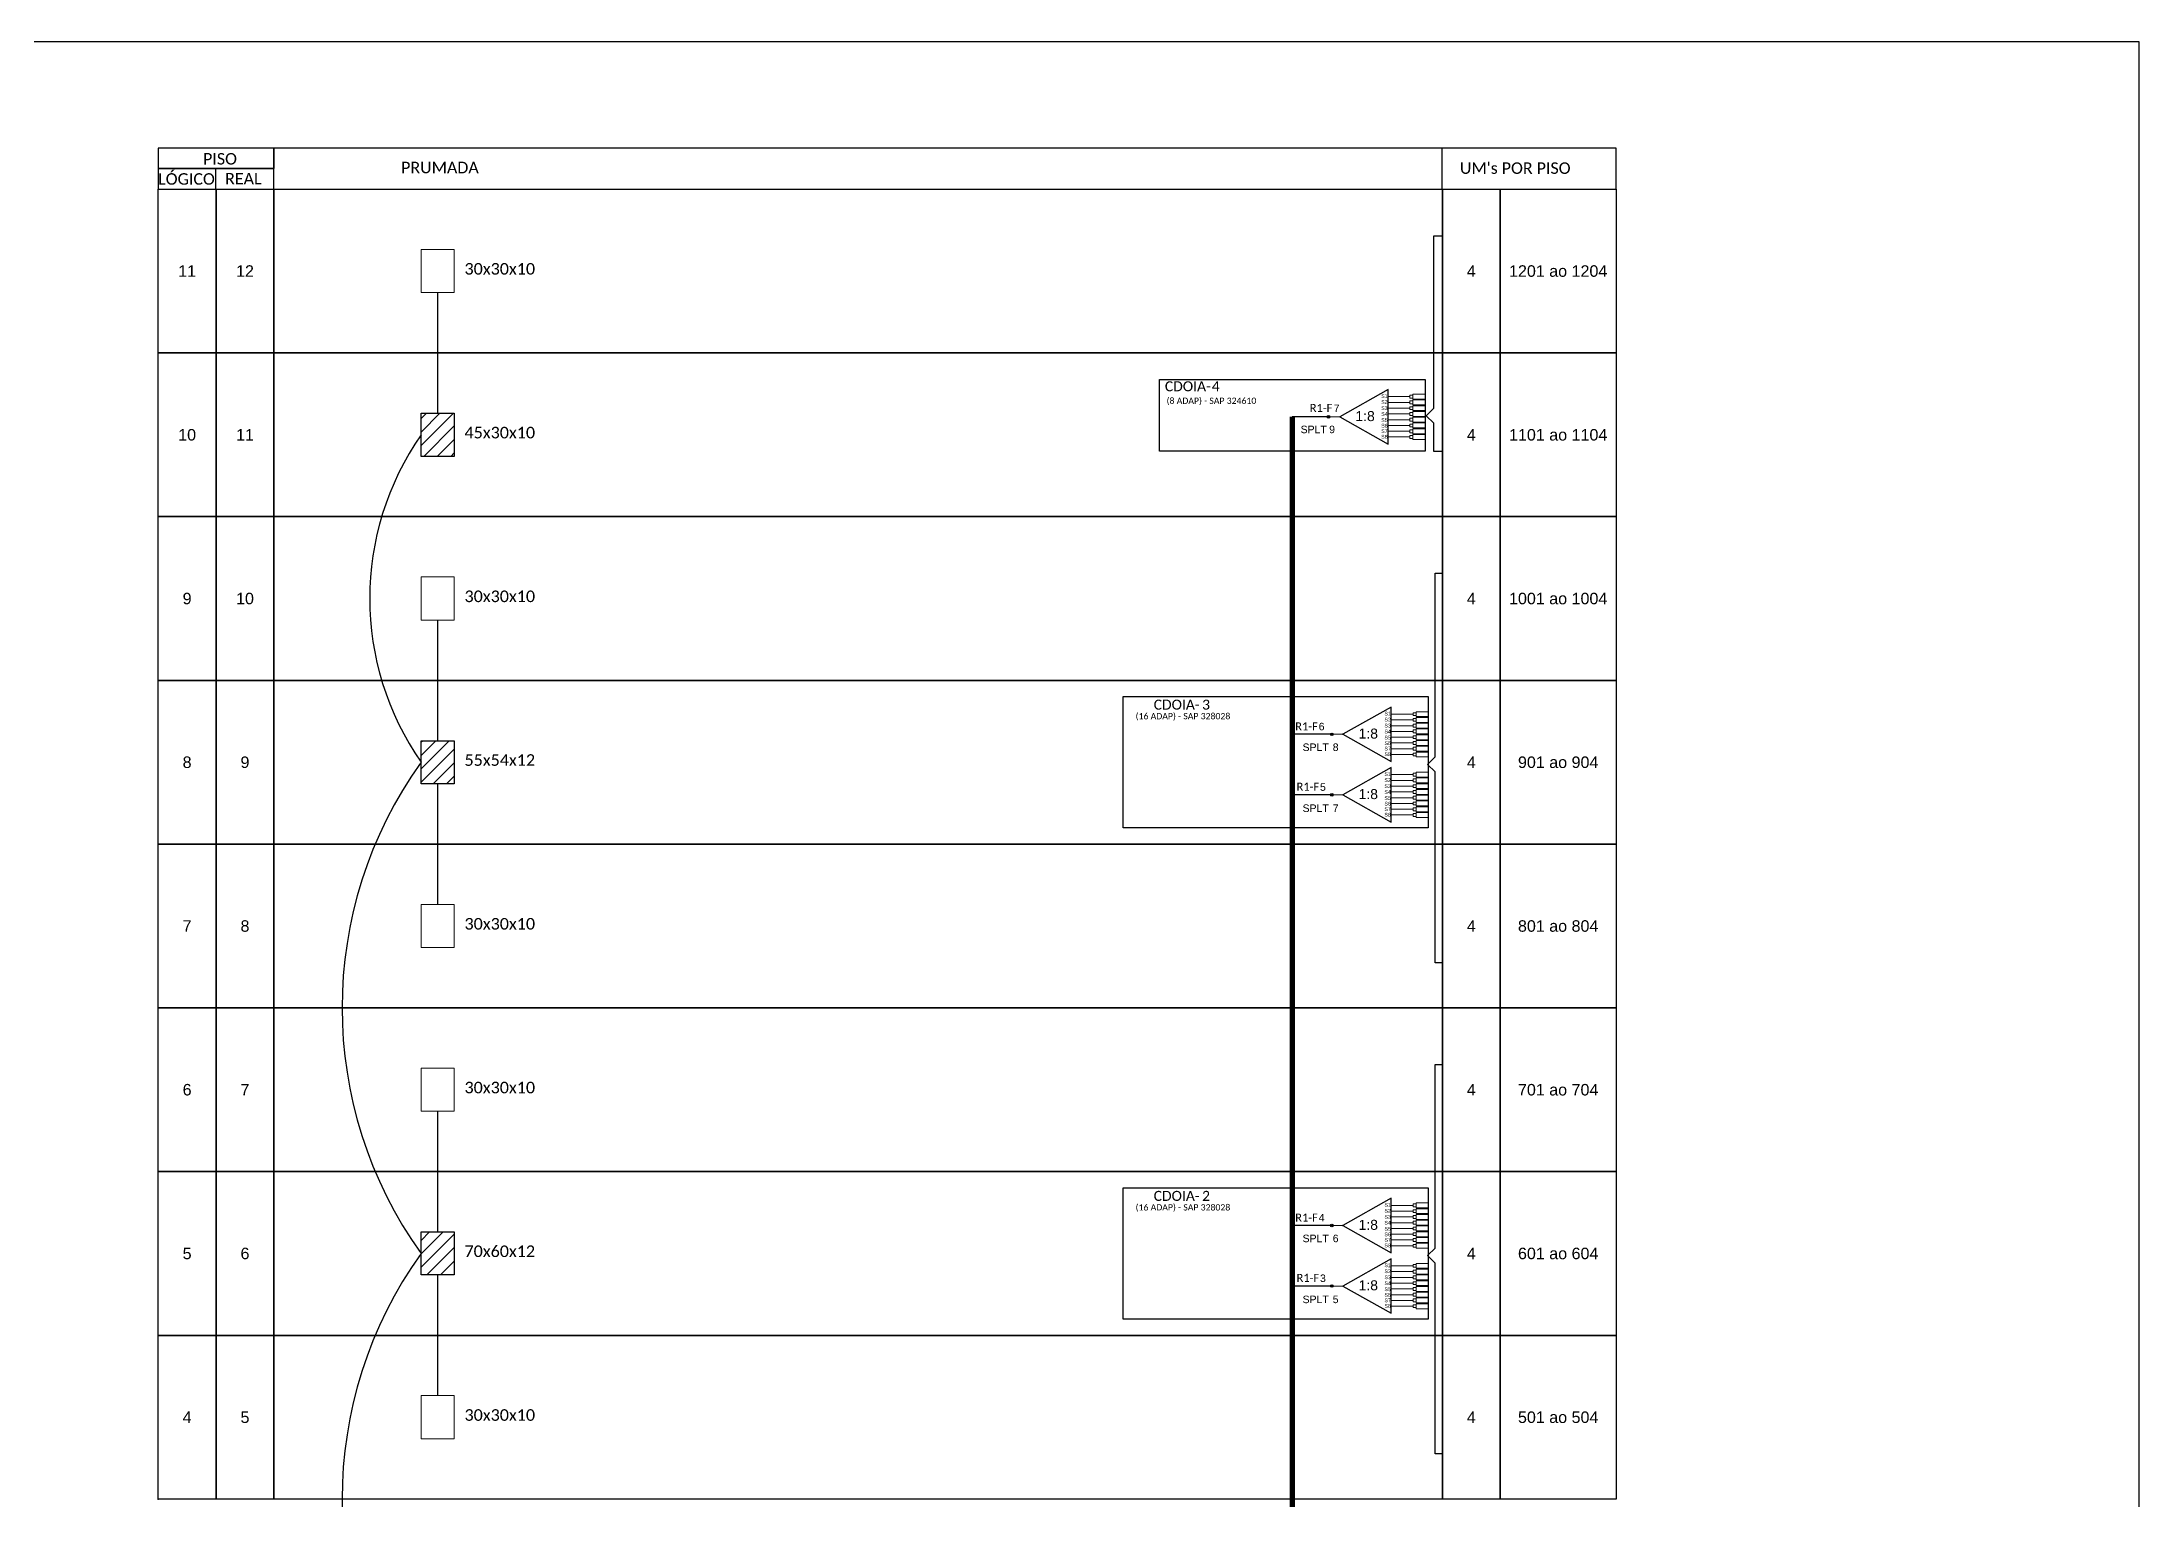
# Model space of a CAD drawing. Extents: x -89 to 749, y 705 to 1299.
# Drawn here: x 330 to 749.2, y 1007.6 to 1299 of the extents above; entities that cross this region are included whole.
import ezdxf
from ezdxf.enums import TextEntityAlignment as Align

# ---------------------------------------------------------------- set-up
doc = ezdxf.new("R2010")
doc.units = 0
doc.styles.add('ARIAL', font='arial.ttf')
doc.styles.add('WMF-Calibri0', font='calibri.ttf')
pattern_1 = [(45, (-586.3043, -97.0548), (-1.3470384, 1.3470384), [])]

# ---------------------------------------------------------------- blocks, each defined once
blk = doc.blocks.new('SPLT_1-8_SC-APC')
at = {"color": 1}
blk.add_lwpolyline([(-7.37, -2.1), (-17.04, -7.55), (-7.37, -13), (-7.37, -2.1)], dxfattribs=at)
at = {"color": 3, "lineweight": 0}
for points in [[(-2.99, -3.51), (-7.37, -3.51)], [(-2.41, -3.02), (-2.41, -4)], [(-2.41, -3.02), (0, -3.02)], [(-2.41, -4), (0, -4)], [(-2.41, -4.17), (-2.41, -5.16)], [(-2.41, -4.17), (0, -4.17)], [(-7.37, -4.66), (-2.99, -4.66)], [(-7.37, -5.82), (-2.99, -5.82)], [(-7.37, -6.97), (-2.99, -6.97)], [(-7.37, -8.12), (-2.99, -8.12)], [(-2.41, -5.16), (0, -5.16)], [(-2.41, -5.32), (-2.41, -6.31)], [(-2.41, -5.32), (0, -5.32)], [(-2.41, -6.31), (0, -6.31)], [(-2.41, -6.48), (-2.41, -7.46)], [(-2.41, -6.48), (0, -6.48)], [(-2.41, -7.46), (0, -7.46)], [(-2.41, -7.63), (-2.41, -8.62)], [(-2.41, -7.63), (0, -7.63)], [(-7.37, -9.28), (-2.99, -9.28)], [(-7.37, -10.43), (-2.99, -10.43)], [(-7.37, -11.58), (-2.99, -11.58)], [(-2.41, -8.62), (0, -8.62)], [(-2.41, -8.78), (-2.41, -9.77)], [(-2.41, -8.78), (0, -8.78)], [(-2.41, -9.77), (0, -9.77)], [(-2.41, -9.94), (-2.41, -10.92)], [(-2.41, -9.94), (0, -9.94)], [(-2.41, -10.92), (0, -10.92)], [(-2.41, -11.09), (-2.41, -12.08)], [(-2.41, -11.09), (0, -11.09)], [(-2.41, -12.08), (0, -12.08)]]:
    blk.add_lwpolyline(points, dxfattribs=at)
for points in [[(-2.99, -3.22), (-2.41, -3.22), (-2.41, -3.8), (-2.99, -3.8)], [(-2.99, -4.38), (-2.41, -4.38), (-2.41, -4.95), (-2.99, -4.95)], [(-2.99, -5.53), (-2.41, -5.53), (-2.41, -6.1), (-2.99, -6.1)], [(-2.99, -6.68), (-2.41, -6.68), (-2.41, -7.26), (-2.99, -7.26)], [(-2.99, -7.84), (-2.41, -7.84), (-2.41, -8.41), (-2.99, -8.41)], [(-2.99, -8.99), (-2.41, -8.99), (-2.41, -9.56), (-2.99, -9.56)], [(-2.99, -10.14), (-2.41, -10.14), (-2.41, -10.72), (-2.99, -10.72)], [(-2.99, -11.3), (-2.41, -11.3), (-2.41, -11.87), (-2.99, -11.87)]]:
    blk.add_lwpolyline(points, close=True, dxfattribs=at)
at = {"color": 1, "lineweight": 0}
blk.add_lwpolyline([(-17.04, -7.55), (-19.26, -7.55)], dxfattribs=at)
at = {"color": 1, "style": 'ARIAL'}
for s, height, p in [('S1', 0.75, (-8.74, -3.78)), ('1:8', 2, (-13.91, -8.4)), ('S2', 0.75, (-8.74, -4.97)), ('S3', 0.75, (-8.74, -6.18)), ('S4', 0.75, (-8.74, -7.36)), ('S5', 0.75, (-8.74, -8.57)), ('S6', 0.75, (-8.74, -9.69)), ('S7', 0.75, (-8.74, -10.78)), ('S8', 0.75, (-8.74, -11.9))]:
    blk.add_text(s, height=height, dxfattribs=at).set_placement(p)

msp = doc.modelspace()

# ---------------------------------------------------------------- hatches: boundary and pattern name
h = msp.add_hatch()
h.set_pattern_fill('ANSI31', color=1, scale=0.6)
h.set_pattern_definition(pattern_1)
h.paths.add_polyline_path([(409.09, 1224.77), (405.78, 1224.77), (405.78, 1216.15), (412.4, 1216.15), (412.4, 1224.77)])
h = msp.add_hatch(color=3)
h.dxf.hatch_style = 1
edge = h.paths.add_edge_path()
edge.add_arc((587.21, 1224.06), 0.256, 0, 360)
h = msp.add_hatch()
h.set_pattern_fill('ANSI31', color=1, scale=0.6)
h.set_pattern_definition(pattern_1)
h.paths.add_polyline_path([(409.09, 1159.29), (405.78, 1159.29), (405.78, 1150.67), (412.4, 1150.67), (412.4, 1159.29)])
h = msp.add_hatch(color=3)
h.dxf.hatch_style = 1
edge = h.paths.add_edge_path()
edge.add_arc((587.85, 1160.56), 0.256, 0, 360)
h = msp.add_hatch(color=3)
h.dxf.hatch_style = 1
edge = h.paths.add_edge_path()
edge.add_arc((587.85, 1148.47), 0.256, 0, 360)
h = msp.add_hatch()
h.set_pattern_fill('ANSI31', color=1, scale=0.6)
h.set_pattern_definition(pattern_1)
h.paths.add_polyline_path([(409.09, 1061.06), (405.78, 1061.06), (405.78, 1052.44), (412.4, 1052.44), (412.4, 1061.06)])
h = msp.add_hatch(color=3)
h.dxf.hatch_style = 1
edge = h.paths.add_edge_path()
edge.add_arc((587.85, 1062.33), 0.256, 0, 360)
h = msp.add_hatch(color=3)
h.dxf.hatch_style = 1
edge = h.paths.add_edge_path()
edge.add_arc((587.85, 1050.23), 0.256, 0, 360)

# ---------------------------------------------------------------- linework, layer by layer
for points in [[(-89.32, 705.02), (749.25, 705.02), (749.25, 1299.02), (-89.32, 1299.02), (-89.32, 705.02)], [(376.31, 1269.58), (644.68, 1269.58), (644.68, 1277.8), (376.31, 1277.8), (376.31, 1277.8), (376.31, 1273.69)], [(609.93, 1269.58), (609.93, 1277.8)], [(364.74, 1269.58), (364.74, 1273.69)]]:
    msp.add_lwpolyline(points)
for points in [[(353.17, 1273.69), (376.31, 1273.69), (376.31, 1277.8), (353.17, 1277.8)], [(353.17, 1269.58), (376.31, 1269.58), (376.31, 1273.69), (353.17, 1273.69)], [(353.2, 1269.58), (364.77, 1269.58), (364.77, 1236.84), (353.2, 1236.84)], [(364.77, 1269.58), (376.35, 1269.58), (376.35, 1236.84), (364.77, 1236.84)], [(376.35, 1269.58), (609.96, 1269.58), (609.96, 1236.84), (376.35, 1236.84)], [(609.96, 1269.58), (621.54, 1269.58), (621.54, 1236.84), (609.96, 1236.84)], [(621.54, 1269.58), (644.68, 1269.58), (644.68, 1236.84), (621.54, 1236.84)], [(353.2, 1236.84), (364.77, 1236.84), (364.77, 1204.09), (353.2, 1204.09)], [(364.77, 1236.84), (376.35, 1236.84), (376.35, 1204.09), (364.77, 1204.09)], [(376.35, 1236.84), (609.96, 1236.84), (609.96, 1204.09), (376.35, 1204.09)], [(609.96, 1236.84), (621.54, 1236.84), (621.54, 1204.09), (609.96, 1204.09)], [(621.54, 1236.84), (644.68, 1236.84), (644.68, 1204.09), (621.54, 1204.09)], [(353.2, 1204.09), (364.77, 1204.09), (364.77, 1171.35), (353.2, 1171.35)], [(364.77, 1204.09), (376.35, 1204.09), (376.35, 1171.35), (364.77, 1171.35)], [(376.35, 1204.09), (609.96, 1204.09), (609.96, 1171.35), (376.35, 1171.35)], [(609.96, 1204.09), (621.54, 1204.09), (621.54, 1171.35), (609.96, 1171.35)], [(621.54, 1204.09), (644.68, 1204.09), (644.68, 1171.35), (621.54, 1171.35)], [(353.2, 1171.35), (364.77, 1171.35), (364.77, 1138.61), (353.2, 1138.61)], [(364.77, 1171.35), (376.35, 1171.35), (376.35, 1138.61), (364.77, 1138.61)], [(376.35, 1171.35), (609.96, 1171.35), (609.96, 1138.61), (376.35, 1138.61)], [(609.96, 1171.35), (621.54, 1171.35), (621.54, 1138.61), (609.96, 1138.61)], [(621.54, 1171.35), (644.68, 1171.35), (644.68, 1138.61), (621.54, 1138.61)], [(353.2, 1138.61), (364.77, 1138.61), (364.77, 1105.86), (353.2, 1105.86)], [(364.77, 1138.61), (376.35, 1138.61), (376.35, 1105.86), (364.77, 1105.86)], [(376.35, 1138.61), (609.96, 1138.61), (609.96, 1105.86), (376.35, 1105.86)], [(609.96, 1138.61), (621.54, 1138.61), (621.54, 1105.86), (609.96, 1105.86)], [(621.54, 1138.61), (644.68, 1138.61), (644.68, 1105.86), (621.54, 1105.86)], [(353.2, 1105.86), (364.77, 1105.86), (364.77, 1073.12), (353.2, 1073.12)], [(364.77, 1105.86), (376.35, 1105.86), (376.35, 1073.12), (364.77, 1073.12)], [(376.35, 1105.86), (609.96, 1105.86), (609.96, 1073.12), (376.35, 1073.12)], [(609.96, 1105.86), (621.54, 1105.86), (621.54, 1073.12), (609.96, 1073.12)], [(621.54, 1105.86), (644.68, 1105.86), (644.68, 1073.12), (621.54, 1073.12)], [(353.2, 1073.12), (364.77, 1073.12), (364.77, 1040.37), (353.2, 1040.37)], [(364.77, 1073.12), (376.35, 1073.12), (376.35, 1040.37), (364.77, 1040.37)], [(376.35, 1073.12), (609.96, 1073.12), (609.96, 1040.37), (376.35, 1040.37)], [(609.96, 1073.12), (621.54, 1073.12), (621.54, 1040.37), (609.96, 1040.37)], [(621.54, 1073.12), (644.68, 1073.12), (644.68, 1040.37), (621.54, 1040.37)], [(353.2, 1040.37), (364.77, 1040.37), (364.77, 1007.63), (353.2, 1007.63)], [(364.77, 1040.37), (376.35, 1040.37), (376.35, 1007.63), (364.77, 1007.63)], [(376.35, 1040.37), (609.96, 1040.37), (609.96, 1007.63), (376.35, 1007.63)], [(609.96, 1040.37), (621.54, 1040.37), (621.54, 1007.63), (609.96, 1007.63)], [(621.54, 1040.37), (644.68, 1040.37), (644.68, 1007.63), (621.54, 1007.63)]]:
    msp.add_lwpolyline(points, close=True)
at = {"color": 3}
for points in [[(609.93, 1217.1), (608.27, 1217.1), (608.27, 1222.76), (606.7, 1224.27), (608.27, 1225.78), (608.27, 1260.24), (609.92, 1260.24)], [(409.09, 1224.77), (409.09, 1248.9)], [(609.96, 1114.89), (608.53, 1114.89), (608.53, 1153.04), (606.96, 1154.54), (608.53, 1156.05), (608.53, 1192.76), (609.96, 1192.76)], [(409.09, 1159.29), (409.09, 1183.41)], [(409.09, 1126.54), (409.09, 1150.67)], [(609.96, 1016.66), (608.53, 1016.66), (608.53, 1054.81), (606.96, 1056.31), (608.53, 1057.82), (608.53, 1094.53), (609.96, 1094.53)], [(409.09, 1061.06), (409.09, 1085.18)], [(409.09, 1028.31), (409.09, 1052.44)]]:
    msp.add_lwpolyline(points, dxfattribs=at)
at = {"color": 0, "lineweight": 0}
for points in [[(405.78, 1257.52), (412.4, 1257.52), (412.4, 1248.9), (405.78, 1248.9)], [(405.78, 1192.03), (412.4, 1192.03), (412.4, 1183.41), (405.78, 1183.41)], [(405.78, 1126.54), (412.4, 1126.54), (412.4, 1117.92), (405.78, 1117.92)], [(405.78, 1093.8), (412.4, 1093.8), (412.4, 1085.18), (405.78, 1085.18)], [(405.78, 1028.31), (412.4, 1028.31), (412.4, 1019.69), (405.78, 1019.69)]]:
    msp.add_lwpolyline(points, close=True, dxfattribs=at)
at = {"color": 1}
for points in [[(553.37, 1231.51), (606.5, 1231.51), (606.5, 1217.19), (553.37, 1217.19)], [(405.78, 1224.77), (412.4, 1224.77), (412.4, 1216.15), (405.78, 1216.15)], [(546.14, 1168.11), (607.11, 1168.11), (607.11, 1141.84), (546.14, 1141.84)], [(405.78, 1159.29), (412.4, 1159.29), (412.4, 1150.67), (405.78, 1150.67)], [(546.14, 1069.87), (607.11, 1069.87), (607.11, 1043.61), (546.14, 1043.61)], [(405.78, 1061.06), (412.4, 1061.06), (412.4, 1052.44), (405.78, 1052.44)]]:
    msp.add_lwpolyline(points, close=True, dxfattribs=at)
at = {"color": 5, "const_width": 1.1}
msp.add_lwpolyline([(579.95, 1224.06), (579.95, 914.46), (575.37, 914.46), (575.37, 902.25)], dxfattribs=at)
at = {"color": 5}
for points in [[(587.21, 1224.06), (579.95, 1224.06)], [(587.85, 1160.56), (579.95, 1160.56)], [(587.85, 1148.47), (579.95, 1148.47)], [(587.85, 1062.33), (579.95, 1062.33)], [(587.85, 1050.23), (579.95, 1050.23)]]:
    msp.add_lwpolyline(points, dxfattribs=at)
at = {"color": 1}
for points in [[(607.11, 1144.21), (607.11, 1144.21), (607.11, 1141.84), (546.14, 1141.84), (546.14, 1168.11), (553.98, 1168.11)], [(607.11, 1045.98), (607.11, 1045.98), (607.11, 1043.61), (546.14, 1043.61), (546.14, 1069.87), (553.98, 1069.87)]]:
    msp.add_lwpolyline(points, dxfattribs=at)
at = {"color": 3}
for centre in [(587.21, 1224.06), (587.85, 1160.56), (587.85, 1148.47), (587.85, 1062.33), (587.85, 1050.23)]:
    msp.add_circle(centre, 0.256, dxfattribs=at)
for centre, radius, start, end in [((452.86, 1187.72), 57.35, 145.1836, 214.8164), ((474.17, 1105.86), 84.2, 144.317, 215.683), ((474.17, 1007.63), 84.2, 144.317, 215.683)]:
    msp.add_arc(centre, radius, start, end, dxfattribs=at)
for p in [(353.2, 1236.84), (353.2, 1204.09), (353.2, 1171.35), (590.07, 1160.56), (353.2, 1138.61), (353.2, 1105.86), (353.2, 1073.12), (590.07, 1062.33), (353.2, 1040.37), (353.2, 1007.63)]:
    msp.add_point(p)

# ---------------------------------------------------------------- block references
for p in [(606.47, 1231.6), (607.11, 1168.11), (607.11, 1156.01), (607.11, 1069.87), (607.11, 1057.78)]:
    msp.add_blockref('SPLT_1-8_SC-APC', p, dxfattribs=at)

# ---------------------------------------------------------------- texts
at = {"style": 'WMF-Calibri0'}
for s, height, p in [('     PISO', 2.3, (358.13, 1274.5)), ('PRUMADA', 2.3, (401.78, 1272.76)), ("UM's POR PISO", 2.3, (613.46, 1272.64)), ('  LÓGICO', 2.3, (351.58, 1270.47)), ('    REAL', 2.3, (363.35, 1270.53)), ('30x30x10', 2.317, (414.45, 1252.49)), ('45x30x10', 2.317, (414.45, 1219.74)), ('30x30x10', 2.317, (414.45, 1187)), ('55x54x12', 2.317, (414.45, 1154.26)), ('30x30x10', 2.317, (414.45, 1121.51)), ('30x30x10', 2.317, (414.45, 1088.77)), ('70x60x12', 2.317, (414.45, 1056.03)), ('30x30x10', 2.317, (414.45, 1023.28))]:
    msp.add_text(s, height=height, dxfattribs=at).set_placement(p)
at = {"style": 'ARIAL'}
for s, p in [('11', (358.99, 1253.21)), ('12', (370.56, 1253.21)), ('4', (615.75, 1253.21)), ('1201 ao 1204', (633.11, 1253.21)), ('10', (358.99, 1220.46)), ('11', (370.56, 1220.46)), ('4', (615.75, 1220.46)), ('1101 ao 1104', (633.11, 1220.46)), ('9', (358.99, 1187.72)), ('10', (370.56, 1187.72)), ('4', (615.75, 1187.72)), ('1001 ao 1004', (633.11, 1187.72)), ('8', (358.99, 1154.98)), ('9', (370.56, 1154.98)), ('4', (615.75, 1154.98)), ('901 ao 904', (633.11, 1154.98)), ('7', (358.99, 1122.23)), ('8', (370.56, 1122.23)), ('4', (615.75, 1122.23)), ('801 ao 804', (633.11, 1122.23)), ('6', (358.99, 1089.49)), ('7', (370.56, 1089.49)), ('4', (615.75, 1089.49)), ('701 ao 704', (633.11, 1089.49)), ('5', (358.99, 1056.75)), ('6', (370.56, 1056.75)), ('4', (615.75, 1056.75)), ('601 ao 604', (633.11, 1056.75)), ('4', (358.99, 1024)), ('5', (370.56, 1024)), ('4', (615.75, 1024)), ('501 ao 504', (633.11, 1024))]:
    msp.add_text(s, height=2.3, dxfattribs=at).set_placement(p, align=Align.MIDDLE_CENTER)
at = {"color": 1, "style": 'WMF-Calibri0'}
for s, p in [('CDOIA-', (554.48, 1229.16)), ('CDOIA-', (552.24, 1165.5)), ('3', (561.92, 1165.5)), ('CDOIA-', (552.24, 1067.26)), ('2', (561.92, 1067.26))]:
    msp.add_text(s, height=2, dxfattribs=at).set_placement(p)
at = {"color": 7, "style": 'WMF-Calibri0'}
msp.add_text('4', height=2, dxfattribs=at).set_placement((563.86, 1229.16))
at = {"color": 1, "style": 'WMF-Calibri0'}
for s, p in [('(8 ADAP) - SAP 324610', (563.79, 1226.64)), ('(16 ADAP) - SAP 328028', (558.09, 1163.57)), ('(16 ADAP) - SAP 328028', (558.09, 1065.34))]:
    msp.add_text(s, height=1.25, dxfattribs=at).set_placement(p, align=Align.CENTER)
at = {"color": 5, "style": 'WMF-Calibri0'}
for p in [(583.44, 1225.04), (580.53, 1161.35), (580.8, 1149.3), (580.53, 1063.12), (580.8, 1051.07)]:
    msp.add_text('R1-F', height=1.6, dxfattribs=at).set_placement(p)
at = {"color": 5, "style": 'ARIAL'}
for s, p in [('7', (588.81, 1225.01)), ('6', (585.81, 1161.37)), ('5', (586.08, 1149.27)), ('4', (585.81, 1063.14)), ('3', (586.08, 1051.04))]:
    msp.add_text(s, height=1.5, dxfattribs=at).set_placement(p, align=Align.CENTER)
at = {"color": 7, "style": 'ARIAL'}
for s, p in [('SPLT', (584.24, 1220.78)), ('9', (587.91, 1220.78)), ('SPLT', (584.63, 1157.23)), ('8', (588.62, 1157.23)), ('SPLT', (584.63, 1145.04)), ('7', (588.62, 1145.04)), ('SPLT', (584.63, 1059)), ('6', (588.62, 1059)), ('SPLT', (584.63, 1046.81)), ('5', (588.62, 1046.81))]:
    msp.add_text(s, height=1.5, dxfattribs=at).set_placement(p, align=Align.CENTER)

doc.saveas('drawing.dxf')
